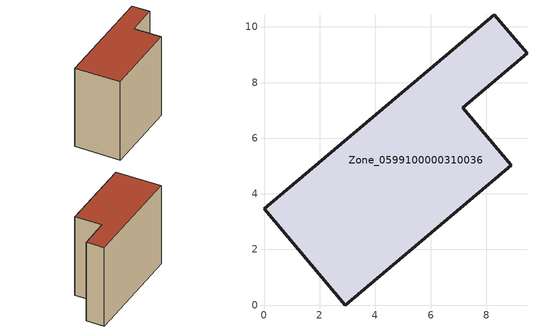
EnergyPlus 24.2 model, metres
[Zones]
Zone_0599100000310036
 floor ground (C_G): 0,3.46 8.29,10.43 9.46,9.05 7.15,7.09 8.9,5.02 2.92,0 z0
 wall outside (C_F): 2.92,0 8.9,5.02 7.15,7.09 9.46,9.05 8.29,10.43 0,3.46 2.92,0 z0:8.48
 roof outside (C_R): 8.29,10.43 0,3.46 2.92,0 8.9,5.02 7.15,7.09 9.46,9.05 z8.48
[BUILDING]
Pand.0599100000310036: North Axis=0; Terrain=City; Loads Convergence Tolerance Value=0.04; Temperature Convergence Tolerance Value=0.4; Solar Distribution=FullExterior; Maximum Number of Warmup Days=25; Minimum Number of Warmup Days=1
[Site:Location]
Rotterdam.The.Hague.AP_ZH_NLD Design_Conditions: Latitude=51.96; Longitude=4.45; Time Zone=1; Elevation=-4.5
[SITE:GROUNDTEMPERATURE:BUILDINGSURFACE]
18, 18, 18, 18, 18, 18, 18, 18, 18, 18, 18, 18
[MATERIAL] Thermal Absorptance=0.9; Solar Absorptance=0.7; Visible Absorptance=0.7
Name | Roughness | Thickness | Conductivity | Density | Specific Heat
G.TI.1946 | MediumSmooth | 0.15 | 1 | 540 | 1210
F.TI.1946 | Rough | 0.3 | 0.857143 | 1920 | 840
R.TI.1946 | MediumRough | 0.2 | 0.1 | 1500 | 1000
[CONSTRUCTION]
C_G: G.TI.1946
C_F: F.TI.1946
C_R: R.TI.1946
[ZONE]
Zone_0599100000310036: Type=1; Multiplier=1; Ceiling Height=Autocalculate; Volume=Autocalculate; Floor Area=autocalculate; Part of Total Floor Area=Yes
[ZONEINFILTRATION:DESIGNFLOWRATE]
Infil_Zone_0599100000310036: Zone or ZoneList or Space or SpaceList=Zone_0599100000310036; Schedule=AlwaysOn; Design Flow Rate Calculation Method=Flow/Area; Flow Rate per Floor Area=0.003; Constant Term Coefficient=1; Temperature Term Coefficient=0; Velocity Term Coefficient=0; Velocity Squared Term Coefficient=0
[HVACTEMPLATE:ZONE:IDEALLOADSAIRSYSTEM]
Zone_0599100000310036: Maximum Heating Supply Air Temperature=50; Minimum Cooling Supply Air Temperature=13; Maximum Heating Supply Air Humidity Ratio=0.0156; Minimum Cooling Supply Air Humidity Ratio=0.0077; Heating Limit=NoLimit; Cooling Limit=NoLimit; Dehumidification Control Type=ConstantSensibleHeatRatio; Cooling Sensible Heat Ratio=0.7; Dehumidification Setpoint=60; Humidification Control Type=None; Humidification Setpoint=30; Outdoor Air Method=None; Outdoor Air Flow Rate per Person=0.00944; Outdoor Air Flow Rate per Zone Floor Area=0; Outdoor Air Flow Rate per Zone=0; Demand Controlled Ventilation Type=None; Outdoor Air Economizer Type=NoEconomizer; Heat Recovery Type=None; Sensible Heat Recovery Effectiveness=0.7; Latent Heat Recovery Effectiveness=0.65
[ZONECONTROL:THERMOSTAT]
ThermostatControl_Zone_0599100000310036: Zone or ZoneList=Zone_0599100000310036; Control Type Schedule=DualSetpointControlType; Control 1=Thermostat_Zone_0599100000310036; Temperature Difference Between Cutout And Setpoint=0
[THERMOSTATSETPOINT:DUALSETPOINT]
Thermostat_Zone_0599100000310036: Heating Setpoint Temperature Schedule=HeatingSetpoint_Zone_0599100000310036; Cooling Setpoint Temperature Schedule=CoolingSetpoint_Zone_0599100000310036
[SCHEDULE:COMPACT]
HeatingSetpoint_Zone_0599100000310036: Through: 12/31, For: AllDays, Until: 24:00, 21
CoolingSetpoint_Zone_0599100000310036: Through: 12/31, For: AllDays, Until: 24:00, 24
DualSetpointControlType: Through: 12/31, For: AllDays, Until: 24:00, 4
AlwaysOn: Through: 12/31, For: AllDays, Until: 24:00, 1
